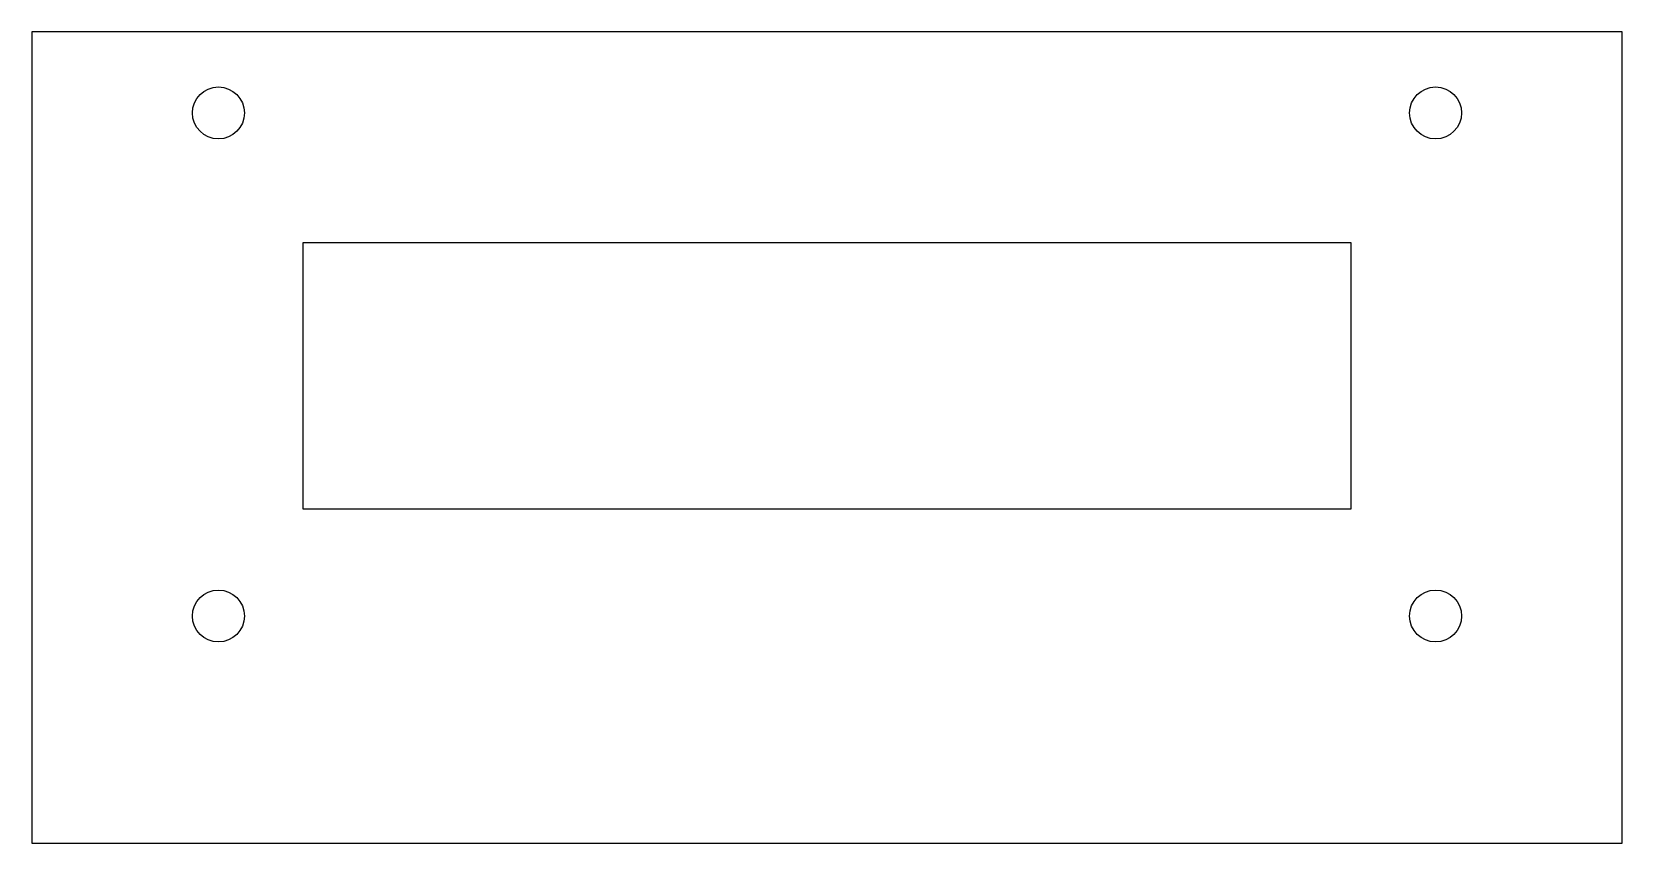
# Model space of a CAD drawing. Header units: millimetres. Extents: x 0 to 98, y 0 to 50.
import ezdxf

# ---------------------------------------------------------------- set-up
doc = ezdxf.new("R2010")
doc.units = ezdxf.units.MM
doc.layers.add('Pad001', color=7, linetype='CONTINUOUS')

msp = doc.modelspace()

# ---------------------------------------------------------------- linework, layer by layer
at = {"layer": 'Pad001'}
for p, q in [((0, 50), (0, 50, 1.5)), ((98, 50), (0, 50)), ((98, 50, 1.5), (0, 50, 1.5)), ((0, 50), (0, 50, 1.5)), ((0, 50), (0, 0)), ((0, 50, 1.5), (0, 0, 1.5)), ((98, 50), (0, 50)), ((0, 50), (0, 0)), ((98, 50, 1.5), (0, 50, 1.5)), ((0, 50, 1.5), (0, 0, 1.5)), ((98, 50), (98, 50, 1.5)), ((98, 0), (98, 50)), ((98, 0, 1.5), (98, 50, 1.5)), ((98, 50), (98, 50, 1.5)), ((98, 0), (98, 50)), ((98, 0, 1.5), (98, 50, 1.5)), ((13.1, 45), (13.1, 45, 1.5)), ((13.1, 45), (13.1, 45, 1.5)), ((88.1, 45), (88.1, 45, 1.5)), ((88.1, 45), (88.1, 45, 1.5)), ((16.7, 37), (16.7, 37, 1.5)), ((16.7, 37), (16.7, 20.6)), ((16.7, 37, 1.5), (16.7, 20.6, 1.5)), ((16.7, 37), (16.7, 37, 1.5)), ((81.3, 37), (16.7, 37)), ((81.3, 37, 1.5), (16.7, 37, 1.5)), ((16.7, 37), (16.7, 20.6)), ((81.3, 37), (16.7, 37)), ((16.7, 37, 1.5), (16.7, 20.6, 1.5)), ((81.3, 37, 1.5), (16.7, 37, 1.5)), ((81.3, 37), (81.3, 37, 1.5)), ((81.3, 20.6), (81.3, 37)), ((81.3, 20.6, 1.5), (81.3, 37, 1.5)), ((81.3, 37), (81.3, 37, 1.5)), ((81.3, 20.6), (81.3, 37)), ((81.3, 20.6, 1.5), (81.3, 37, 1.5)), ((16.7, 20.6), (16.7, 20.6, 1.5)), ((16.7, 20.6), (16.7, 20.6, 1.5)), ((16.7, 20.6), (81.3, 20.6)), ((16.7, 20.6, 1.5), (81.3, 20.6, 1.5)), ((16.7, 20.6), (81.3, 20.6)), ((16.7, 20.6, 1.5), (81.3, 20.6, 1.5)), ((81.3, 20.6), (81.3, 20.6, 1.5)), ((81.3, 20.6), (81.3, 20.6, 1.5)), ((13.1, 14), (13.1, 14, 1.5)), ((13.1, 14), (13.1, 14, 1.5)), ((88.1, 14), (88.1, 14, 1.5)), ((88.1, 14), (88.1, 14, 1.5)), ((0, 0), (0, 0, 1.5)), ((0, 0), (98, 0)), ((0, 0, 1.5), (98, 0, 1.5)), ((0, 0), (0, 0, 1.5)), ((0, 0), (98, 0)), ((0, 0, 1.5), (98, 0, 1.5)), ((98, 0), (98, 0, 1.5)), ((98, 0), (98, 0, 1.5))]:
    msp.add_line(p, q, dxfattribs=at)
for centre in [(11.5, 45), (11.5, 45), (11.5, 45), (11.5, 45), (86.5, 45), (86.5, 45), (86.5, 45), (86.5, 45), (11.5, 14), (11.5, 14), (11.5, 14), (11.5, 14), (86.5, 14), (86.5, 14), (86.5, 14), (86.5, 14)]:
    msp.add_circle(centre, 1.6, dxfattribs=at)

doc.saveas('drawing.dxf')
